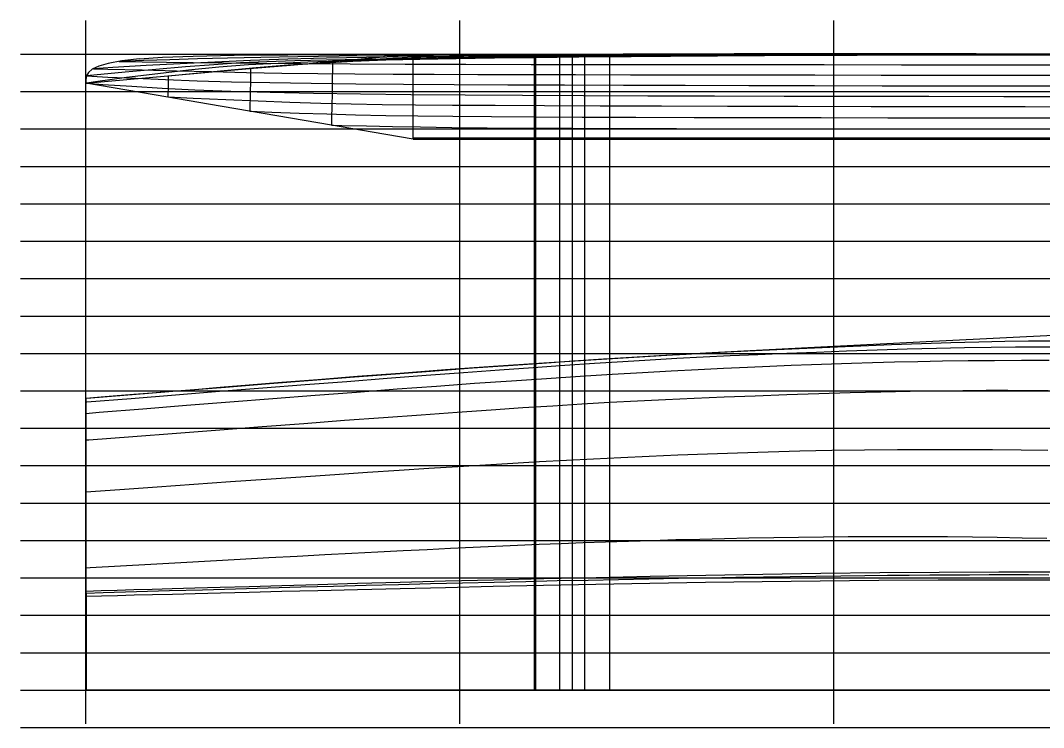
# Model space of a CAD drawing. Header units: metres. Extents: x -1.1 to 8.3, y -7.6 to 4.4.
# Drawn here: x -0.175 to 2.561, y -7.61 to -5.72 of the extents above; entities that cross this region are included whole.
import ezdxf

# ---------------------------------------------------------------- set-up
doc = ezdxf.new("R2010")
doc.units = ezdxf.units.M

msp = doc.modelspace()

# ---------------------------------------------------------------- linework, layer by layer
at = {"layer": 'buttockgrid', "color": 9}
for p, q in [((-0.175059, -5.81), (7.177433, -5.81)), ((-0.175059, -5.91), (7.177433, -5.91)), ((-0.175059, -6.01), (7.177433, -6.01)), ((-0.175059, -6.11), (7.177433, -6.11)), ((-0.175059, -6.21), (7.177433, -6.21)), ((-0.175059, -6.31), (7.177433, -6.31)), ((-0.175059, -6.41), (7.177433, -6.41)), ((-0.175059, -6.51), (7.177433, -6.51)), ((-0.175059, -6.61), (7.177433, -6.61)), ((-0.175059, -6.71), (7.177433, -6.71)), ((-0.175059, -6.81), (7.177433, -6.81)), ((-0.175059, -6.91), (7.177433, -6.91)), ((-0.175059, -7.01), (7.177433, -7.01)), ((-0.175059, -7.11), (7.177433, -7.11)), ((-0.175059, -7.21), (7.177433, -7.21)), ((-0.175059, -7.31), (7.177433, -7.31)), ((-0.175059, -7.41), (7.177433, -7.41)), ((-0.175059, -7.51), (7.177433, -7.51)), ((-0.175059, -7.61), (7.177433, -7.61))]:
    msp.add_line(p, q, dxfattribs=at)
at = {"layer": 'Center', "color": 1}
msp.add_line((-0.175059, -7.51), (7.177433, -7.51), dxfattribs=at)
at = {"layer": 'Knuckle_lines', "color": 7}
for points in [[(0, -5.8875), (0.1094, -5.8778), (0.2188, -5.8682), (0.3281, -5.8585), (0.4375, -5.8488), (0.5469, -5.8391), (0.6563, -5.8294), (0.7656, -5.8197), (0.875, -5.81)], [(0.1436, -5.8228), (0.0957, -5.8282), (0.0598, -5.8347), (0.0342, -5.8421), (0.0171, -5.8503), (0.0068, -5.8591), (0.0017, -5.8683), (0, -5.8778), (0, -5.8875)], [(0.1436, -5.8228), (0.2051, -5.8185), (0.2871, -5.8153), (0.3965, -5.8131), (0.54, -5.8116), (0.7246, -5.8106), (0.957, -5.8102), (1.2441, -5.81), (1.5928, -5.81), (2.0098, -5.81), (2.478, -5.81), (2.9805, -5.81), (3.5, -5.81), (4.0195, -5.81), (4.522, -5.81), (4.9902, -5.81), (5.4072, -5.81), (5.7559, -5.81)], [(0.875, -6.0375), (0.875, -6.0091), (0.875, -5.9806), (0.875, -5.9522), (0.875, -5.9238), (0.875, -5.8953), (0.875, -5.8669), (0.875, -5.8385), (0.875, -5.81)], [(0.875, -5.81), (1.5313, -5.81), (2.1875, -5.81), (2.8438, -5.81), (3.5, -5.81), (4.1563, -5.81), (4.8125, -5.81), (5.4688, -5.81), (6.125, -5.81)], [(1.2, -5.81), (1.225, -5.81), (1.25, -5.81), (1.275, -5.81), (1.3, -5.81), (1.325, -5.81), (1.35, -5.81), (1.375, -5.81), (1.4, -5.81)], [(1.2, -7.51), (1.2, -7.2975), (1.2, -7.085), (1.2, -6.8725), (1.2, -6.66), (1.2, -6.4475), (1.2, -6.235), (1.2, -6.0225), (1.2, -5.81)], [(1.2, -5.81), (1.2125, -5.81), (1.225, -5.81), (1.2375, -5.81), (1.25, -5.81), (1.2625, -5.81), (1.275, -5.81), (1.2875, -5.81), (1.3, -5.81)], [(1.3, -5.81), (1.3125, -5.81), (1.325, -5.81), (1.3375, -5.81), (1.35, -5.81), (1.3625, -5.81), (1.375, -5.81), (1.3875, -5.81), (1.4, -5.81)], [(1.3, -5.81), (1.3, -6.0225), (1.3, -6.235), (1.3, -6.4475), (1.3, -6.66), (1.3, -6.8725), (1.3, -7.085), (1.3, -7.2975), (1.3, -7.51)], [(1.4, -5.81), (1.4, -6.0225), (1.4, -6.235), (1.4, -6.4475), (1.4, -6.66), (1.4, -6.8725), (1.4, -7.085), (1.4, -7.2975), (1.4, -7.51)], [(0.875, -6.0375), (0.7656, -6.0187), (0.6563, -6), (0.5469, -5.9813), (0.4375, -5.9625), (0.3281, -5.9438), (0.2188, -5.925), (0.1094, -5.9063), (0, -5.8875)], [(6.125, -6.0375), (5.4688, -6.0375), (4.8125, -6.0375), (4.1563, -6.0375), (3.5, -6.0375), (2.8438, -6.0375), (2.1875, -6.0375), (1.5313, -6.0375), (0.875, -6.0375)], [(0, -6.7297), (0.0411, -6.7263), (0.0834, -6.7229), (0.1284, -6.7193), (0.1771, -6.7153), (0.231, -6.7109), (0.2914, -6.7061), (0.3594, -6.7005), (0.4364, -6.6943), (0.5237, -6.6872), (0.6206, -6.6795), (0.7263, -6.6711), (0.8403, -6.6624), (0.9618, -6.6534), (1.0901, -6.6442), (1.2245, -6.6351), (1.3644, -6.626), (1.5091, -6.6173), (1.658, -6.6087), (1.8104, -6.6004), (1.9658, -6.5923), (2.1236, -6.5843), (2.2831, -6.5763), (2.4439, -6.5685), (2.6052, -6.5607)], [(0, -7.51), (0, -7.4125), (0, -7.3149), (0, -7.2174), (0, -7.1198), (0, -7.0223), (0, -6.9247), (0, -6.8272), (0, -6.7297)], [(0, -6.7297), (0, -6.7297), (0, -6.7307), (0, -6.7337), (0, -6.7397), (0, -6.7498), (0, -6.7649), (0, -6.786), (0, -6.8142)], [(0, -6.8142), (0, -6.8505), (0, -6.8937), (0, -6.9431), (0, -6.9974), (0, -7.0558), (0, -7.1172), (0, -7.1807), (0, -7.2451)], [(0, -7.2451), (0.0411, -7.2439), (0.0834, -7.2427), (0.1284, -7.2414), (0.1771, -7.24), (0.231, -7.2385), (0.2914, -7.2368), (0.3594, -7.2348), (0.4364, -7.2326), (0.5237, -7.2301), (0.6206, -7.2274), (0.7263, -7.2245), (0.8403, -7.2214), (0.9618, -7.2182), (1.0901, -7.215), (1.2245, -7.2118), (1.3644, -7.2086), (1.5091, -7.2055), (1.6579, -7.2026), (1.8102, -7.2), (1.9654, -7.1976), (2.1227, -7.1957), (2.2816, -7.1943), (2.4415, -7.1935), (2.6017, -7.1934)], [(2.5989, -7.2159), (2.439, -7.2157), (2.2794, -7.2161), (2.1207, -7.2171), (1.9635, -7.2186), (1.8086, -7.2205), (1.6565, -7.2227), (1.5079, -7.2251), (1.3635, -7.2278), (1.2237, -7.2305), (1.0895, -7.2333), (0.9613, -7.2362), (0.84, -7.239), (0.7262, -7.2417), (0.6206, -7.2442), (0.5239, -7.2467), (0.4367, -7.2489)], [(0, -7.2451), (0.0001, -7.2469), (0.0002, -7.2488), (0.0003, -7.2506), (0.0004, -7.2525), (0.0005, -7.2543), (0.0006, -7.2562), (0.0008, -7.258), (0.0009, -7.2599)], [(0, -7.51), (0, -7.4769), (0, -7.4438), (0, -7.4107), (0, -7.3775), (0, -7.3444), (0, -7.3113), (0, -7.2782), (0, -7.2451)], [(0.4367, -7.2489), (0.3598, -7.2508), (0.2918, -7.2525), (0.2316, -7.254), (0.1778, -7.2554), (0.129, -7.2566), (0.0842, -7.2578), (0.0419, -7.2588), (0.0009, -7.2599)], [(0.0009, -7.2599), (0.0009, -7.2911), (0.0009, -7.3224), (0.0009, -7.3537), (0.0009, -7.3849), (0.0009, -7.4162), (0.0009, -7.4475), (0.0009, -7.4787), (0.0009, -7.51)], [(0, -7.51), (0, -7.51), (0, -7.51), (0, -7.51), (0, -7.51), (0, -7.51), (0, -7.51), (0, -7.51), (0, -7.51)], [(0.0009, -7.51), (0.0008, -7.51), (0.0006, -7.51), (0.0005, -7.51), (0.0004, -7.51), (0.0003, -7.51), (0.0002, -7.51), (0.0001, -7.51), (0, -7.51)], [(2.5989, -7.51), (2.439, -7.51), (2.2787, -7.51), (2.1181, -7.51), (1.9571, -7.51), (1.7958, -7.51), (1.6341, -7.51), (1.472, -7.51), (1.3096, -7.51), (1.1468, -7.51), (0.9837, -7.51), (0.8203, -7.51), (0.6567, -7.51), (0.4929, -7.51), (0.329, -7.51), (0.1649, -7.51), (0.0009, -7.51)], [(1.2, -7.51), (1.225, -7.51), (1.25, -7.51), (1.275, -7.51), (1.3, -7.51), (1.325, -7.51), (1.35, -7.51), (1.375, -7.51), (1.4, -7.51)], [(1.3, -7.51), (1.2875, -7.51), (1.275, -7.51), (1.2625, -7.51), (1.25, -7.51), (1.2375, -7.51), (1.225, -7.51), (1.2125, -7.51), (1.2, -7.51)], [(1.4, -7.51), (1.3875, -7.51), (1.375, -7.51), (1.3625, -7.51), (1.35, -7.51), (1.3375, -7.51), (1.325, -7.51), (1.3125, -7.51), (1.3, -7.51)]]:
    msp.add_lwpolyline(points, dxfattribs=at)
at = {"layer": 'stationgrid', "color": 9}
for p, q in [((0, -7.600016), (0, -5.719984)), ((1, -7.600016), (1, -5.719984)), ((2, -7.600016), (2, -5.719984))]:
    msp.add_line(p, q, dxfattribs=at)
at = {"layer": 'waterlines', "color": 135}
for points in [[(1.9834, -5.8129), (1.8055, -5.8142), (1.6298, -5.8155), (1.4584, -5.8168), (1.2936, -5.8181), (1.1374, -5.8195), (0.9921, -5.821), (0.8599, -5.8225), (0.743, -5.8241), (0.6432, -5.8258), (0.5586, -5.8277), (0.484, -5.8302), (0.4137, -5.8336), (0.3424, -5.8382), (0.2666, -5.844), (0.1869, -5.8509), (0.1047, -5.8585), (0.0209, -5.8664), (0.0017, -5.8683), (0.0585, -5.8711), (0.1336, -5.8746), (0.2125, -5.8779), (0.2971, -5.881), (0.3897, -5.8836), (0.4914, -5.8858), (0.6021, -5.8875), (0.7214, -5.889), (0.8492, -5.8901), (0.985, -5.891), (1.1285, -5.8917), (1.2796, -5.8923), (1.4377, -5.8928), (1.6023, -5.8933), (1.7728, -5.8937), (1.9486, -5.894), (2.1292, -5.8943), (2.314, -5.8945), (2.5023, -5.8946), (2.6937, -5.8947)], [(2.6583, -5.8116), (2.4417, -5.812), (2.231, -5.8124), (2.0278, -5.8131), (1.8337, -5.8138), (1.6503, -5.8148), (1.4794, -5.8158), (1.3224, -5.8171), (1.181, -5.8186), (1.0563, -5.8203), (0.9463, -5.8222), (0.8481, -5.8242), (0.7586, -5.8265), (0.6747, -5.8289), (0.5937, -5.8315), (0.5142, -5.8347), (0.4351, -5.839), (0.3555, -5.8448), (0.2745, -5.8527), (0.1922, -5.8622), (0.1089, -5.8728), (0.0252, -5.8842), (0.0019, -5.8874), (0.0019, -5.8879), (0.045, -5.8908), (0.1225, -5.8958), (0.2038, -5.9006), (0.2912, -5.905), (0.3872, -5.9087), (0.4931, -5.9117), (0.6088, -5.9142), (0.7343, -5.9161), (0.8693, -5.9176), (1.0138, -5.9188), (1.1678, -5.9197), (1.3309, -5.9205), (1.5023, -5.9211), (1.6813, -5.9216), (1.8669, -5.922), (2.0582, -5.9224), (2.2545, -5.9226), (2.4547, -5.9228), (2.658, -5.923)], [(2.0026, -5.8121), (1.8881, -5.8125), (1.7735, -5.8129), (1.6589, -5.8134), (1.5444, -5.8138), (1.4297, -5.8142), (1.3151, -5.8147), (1.2004, -5.8151), (1.0859, -5.8157), (0.9723, -5.8164), (0.8602, -5.8174), (0.7503, -5.8189), (0.6433, -5.8209), (0.5398, -5.8235), (0.4405, -5.8269), (0.3448, -5.831), (0.252, -5.8356), (0.1613, -5.8406), (0.0719, -5.8458), (0.0201, -5.8489), (0.0585, -5.8499), (0.1504, -5.8523), (0.2426, -5.8547), (0.3354, -5.8568), (0.429, -5.8588), (0.5237, -5.8604), (0.6198, -5.8617), (0.7187, -5.8627), (0.822, -5.8634), (0.9312, -5.8639), (1.0478, -5.8642), (1.1735, -5.8645), (1.3097, -5.8647), (1.4565, -5.865), (1.6127, -5.8652), (1.7773, -5.8654), (1.9489, -5.8657), (2.1265, -5.8659), (2.3088, -5.866), (2.4947, -5.8662), (2.683, -5.8663)], [(2.0094, -5.8112), (1.8458, -5.8113), (1.6834, -5.8115), (1.5232, -5.8117), (1.3666, -5.812), (1.2147, -5.8124), (1.0687, -5.8129), (0.9297, -5.8137), (0.7989, -5.8146), (0.6775, -5.8157), (0.5667, -5.817), (0.4674, -5.8187), (0.3787, -5.8205), (0.2985, -5.8226), (0.2247, -5.8248), (0.1551, -5.8271), (0.0888, -5.8294), (0.0899, -5.8295), (0.1508, -5.8306), (0.2152, -5.8316), (0.2865, -5.8326), (0.3681, -5.8336), (0.4634, -5.8345), (0.5758, -5.8353), (0.7066, -5.8359), (0.8541, -5.8365), (1.0161, -5.8369), (1.1907, -5.8373), (1.3758, -5.8376), (1.5695, -5.8378), (1.7697, -5.838), (1.9744, -5.8381), (2.1815, -5.8382), (2.389, -5.8382), (2.5949, -5.8383)], [(0.2207, -5.8969), (0.221, -5.8739), (0.2211, -5.8679), (0.2846, -5.8616), (0.37, -5.8533), (0.4555, -5.8455), (0.5412, -5.8386), (0.6271, -5.8329), (0.7135, -5.8285), (0.8018, -5.8253), (0.8934, -5.823), (0.9897, -5.8212), (1.0923, -5.8199), (1.2022, -5.8186), (1.3183, -5.8175), (1.4391, -5.8164), (1.5631, -5.8154), (1.6888, -5.8145), (1.8146, -5.8137), (1.9392, -5.8131), (2.0627, -5.8126), (2.1874, -5.8121), (2.3157, -5.8118), (2.4498, -5.8116), (2.5923, -5.8114)], [(2.6636, -5.8111), (2.4882, -5.8113), (2.3091, -5.8115), (2.1292, -5.8119), (1.9512, -5.8123), (1.778, -5.8129), (1.6124, -5.8136), (1.4571, -5.8144), (1.315, -5.8154), (1.1879, -5.8166), (1.0743, -5.818), (0.9722, -5.8199), (0.8795, -5.8224), (0.7941, -5.8254), (0.7141, -5.8293), (0.6378, -5.8338), (0.5641, -5.839), (0.4922, -5.8444), (0.4404, -5.8485), (0.4403, -5.8548), (0.4399, -5.8776)], [(2.6971, -5.8101), (2.5413, -5.8097), (2.3808, -5.8094), (2.2176, -5.8092), (2.0539, -5.8091), (1.8919, -5.8091), (1.7337, -5.8093), (1.5813, -5.8098), (1.437, -5.8105), (1.3028, -5.8115), (1.181, -5.8129), (1.0733, -5.8147), (0.9791, -5.8169), (0.8959, -5.8193), (0.8212, -5.822), (0.7526, -5.8249), (0.6875, -5.8278), (0.6596, -5.8291), (0.6593, -5.8479), (0.6587, -5.8812), (0.6582, -5.9145)], [(1.2031, -7.51), (1.2031, -7.4715), (1.2031, -7.4331), (1.2031, -7.3946), (1.2031, -7.3561), (1.2031, -7.3176), (1.2031, -7.2792), (1.2031, -7.2407), (1.2031, -7.2022), (1.2031, -7.1637), (1.2031, -7.1253), (1.2031, -7.0868), (1.2031, -7.0483), (1.2031, -7.0098), (1.2031, -6.9714), (1.2031, -6.9329), (1.2031, -6.8944), (1.2031, -6.8559), (1.2031, -6.8175), (1.2031, -6.779), (1.2031, -6.7405), (1.2031, -6.702), (1.2031, -6.6636), (1.2031, -6.6251), (1.2031, -6.5866), (1.2031, -6.5482), (1.2031, -6.5097), (1.2031, -6.4712), (1.2031, -6.4327), (1.2031, -6.3943), (1.2031, -6.3558), (1.2031, -6.3173), (1.2031, -6.2788), (1.2031, -6.2404), (1.2031, -6.2019), (1.2031, -6.1634), (1.2031, -6.1249), (1.2031, -6.0865), (1.2031, -6.048), (1.2031, -6.0095), (1.2031, -5.971), (1.2031, -5.9326), (1.2031, -5.8941), (1.2031, -5.8556), (1.2031, -5.8171), (1.2031, -5.81), (1.2182, -5.81), (1.2367, -5.81), (1.2552, -5.81), (1.2737, -5.81), (1.2922, -5.81), (1.3107, -5.81), (1.3292, -5.81), (1.3477, -5.81), (1.3662, -5.81), (1.3847, -5.81), (1.3998, -5.81), (1.3998, -5.8171), (1.3998, -5.8556), (1.3998, -5.8941), (1.3998, -5.9326), (1.3998, -5.971), (1.3998, -6.0095), (1.3998, -6.048), (1.3998, -6.0865), (1.3998, -6.1249), (1.3998, -6.1634), (1.3998, -6.2019), (1.3998, -6.2404), (1.3998, -6.2788), (1.3998, -6.3173), (1.3998, -6.3558), (1.3998, -6.3943), (1.3998, -6.4327), (1.3998, -6.4712), (1.3998, -6.5097), (1.3998, -6.5482), (1.3998, -6.5866), (1.3998, -6.6251), (1.3998, -6.6636), (1.3998, -6.702), (1.3998, -6.7405), (1.3998, -6.779), (1.3998, -6.8175), (1.3998, -6.8559), (1.3998, -6.8944), (1.3998, -6.9329), (1.3998, -6.9714), (1.3998, -7.0098), (1.3998, -7.0483), (1.3998, -7.0868), (1.3998, -7.1253), (1.3998, -7.1637), (1.3998, -7.2022), (1.3998, -7.2407), (1.3998, -7.2792), (1.3998, -7.3176), (1.3998, -7.3561), (1.3998, -7.3946), (1.3998, -7.4331), (1.3998, -7.4715), (1.3998, -7.51)], [(1.2677, -7.51), (1.2677, -7.4722), (1.2677, -7.4343), (1.2677, -7.3965), (1.2677, -7.3586), (1.2677, -7.3207), (1.2677, -7.2827), (1.2677, -7.2446), (1.2677, -7.2065), (1.2677, -7.1683), (1.2677, -7.1299), (1.2677, -7.0915), (1.2677, -7.0529), (1.2677, -7.0142), (1.2677, -6.9754), (1.2677, -6.9364), (1.2677, -6.8972), (1.2677, -6.8578), (1.2677, -6.8183), (1.2677, -6.7787), (1.2677, -6.739), (1.2677, -6.6993), (1.2677, -6.6597), (1.2677, -6.6202), (1.2677, -6.5809), (1.2677, -6.5418), (1.2677, -6.503), (1.2677, -6.4645), (1.2677, -6.4264), (1.2677, -6.3888), (1.2677, -6.3517), (1.2677, -6.3151), (1.2677, -6.2792), (1.2677, -6.2439), (1.2677, -6.2094), (1.2677, -6.1756), (1.2677, -6.1424), (1.2677, -6.1099), (1.2677, -6.0779), (1.2677, -6.0463), (1.2677, -6.0152), (1.2677, -5.9845), (1.2677, -5.9541), (1.2677, -5.924), (1.2677, -5.8941), (1.2677, -5.8643), (1.2677, -5.8347), (1.2677, -5.81), (1.2697, -5.81), (1.282, -5.81), (1.2943, -5.81), (1.3066, -5.81), (1.3189, -5.81), (1.3312, -5.81), (1.3333, -5.81), (1.3333, -5.8347), (1.3333, -5.8643), (1.3333, -5.8941), (1.3333, -5.924), (1.3333, -5.9541), (1.3333, -5.9845), (1.3333, -6.0152), (1.3333, -6.0463), (1.3333, -6.0779), (1.3333, -6.1099), (1.3333, -6.1424), (1.3333, -6.1756), (1.3333, -6.2094), (1.3333, -6.2439), (1.3333, -6.2792), (1.3333, -6.3151), (1.3333, -6.3517), (1.3333, -6.3888), (1.3333, -6.4264), (1.3333, -6.4645), (1.3333, -6.503), (1.3333, -6.5418), (1.3333, -6.5809), (1.3333, -6.6202), (1.3333, -6.6597), (1.3333, -6.6993), (1.3333, -6.739), (1.3333, -6.7787), (1.3333, -6.8183), (1.3333, -6.8579), (1.3333, -6.8972), (1.3333, -6.9364), (1.3333, -6.9754), (1.3333, -7.0142), (1.3333, -7.0529), (1.3333, -7.0915), (1.3333, -7.1299), (1.3333, -7.1683), (1.3333, -7.2065), (1.3333, -7.2446), (1.3333, -7.2827), (1.3333, -7.3207), (1.3333, -7.3586), (1.3333, -7.3965), (1.3333, -7.4343), (1.3333, -7.4722), (1.3333, -7.51)], [(2.6126, -5.8117), (2.4774, -5.8119), (2.3485, -5.8122), (2.2242, -5.8124), (2.1031, -5.8127), (1.9834, -5.8129)], [(2.7406, -5.8112), (2.5558, -5.8114), (2.3713, -5.8117), (2.1869, -5.8119), (2.0026, -5.8121)], [(2.6729, -5.8107), (2.5068, -5.8108), (2.3409, -5.8109), (2.1752, -5.811), (2.0094, -5.8112)], [(0.4399, -5.8776), (0.4392, -5.9167), (0.4385, -5.9558), (0.4384, -5.9627), (0.4976, -5.9648), (0.5701, -5.9674), (0.6443, -5.9697), (0.7213, -5.9718), (0.8019, -5.9736), (0.888, -5.975), (0.9815, -5.9761), (1.0845, -5.977), (1.1991, -5.9776), (1.3274, -5.9782), (1.4705, -5.9786), (1.6266, -5.979), (1.7929, -5.9793), (1.9665, -5.9796), (2.1446, -5.9798), (2.3245, -5.9799), (2.5032, -5.98), (2.6781, -5.9801)], [(2.7224, -5.9515), (2.5114, -5.9512), (2.3033, -5.9509), (2.1, -5.9506), (1.9036, -5.9502), (1.716, -5.9497), (1.5393, -5.9493), (1.3755, -5.9488), (1.2265, -5.9482), (1.0945, -5.9476), (0.9804, -5.947), (0.881, -5.9462), (0.792, -5.9451), (0.7091, -5.9436), (0.6282, -5.9416), (0.5455, -5.939), (0.4606, -5.9357), (0.3742, -5.9321), (0.2867, -5.9283), (0.2202, -5.9253), (0.2203, -5.9197), (0.2207, -5.8969)], [(0.6582, -5.9145), (0.6576, -5.9479), (0.657, -5.9812), (0.6567, -6.0001), (0.6848, -6.0007), (0.7505, -6.002), (0.8197, -6.0034), (0.8948, -6.0046), (0.9783, -6.0058), (1.0726, -6.0068), (1.1801, -6.0076), (1.3016, -6.0083), (1.4354, -6.0088), (1.5793, -6.0091), (1.7313, -6.0094), (1.8891, -6.0095), (2.0507, -6.0095), (2.214, -6.0094), (2.3769, -6.0093), (2.5372, -6.0092), (2.6929, -6.009)], [(1.5313, -6.0345), (1.4243, -6.0345), (1.3173, -6.0345), (1.2104, -6.0345), (1.1034, -6.0345), (0.9965, -6.0345), (0.8895, -6.0345), (0.875, -6.0345), (0.8749, -6.0375), (0.9231, -6.0375), (1.03, -6.0375), (1.137, -6.0375), (1.2439, -6.0375), (1.3509, -6.0375), (1.4579, -6.0375), (1.5648, -6.0375), (1.6718, -6.0375), (1.7787, -6.0375), (1.8857, -6.0375), (1.9927, -6.0375), (2.0996, -6.0375), (2.2066, -6.0375), (2.3135, -6.0375), (2.4205, -6.0375), (2.5274, -6.0375), (2.6344, -6.0375)], [(2.6008, -6.0345), (2.4939, -6.0345), (2.3869, -6.0345), (2.2799, -6.0345), (2.173, -6.0345), (2.066, -6.0345), (1.9591, -6.0345), (1.8521, -6.0345), (1.7452, -6.0345), (1.6382, -6.0345), (1.5313, -6.0345)], [(2.5802, -6.5771), (2.5211, -6.5773), (2.4572, -6.5781), (2.3877, -6.5795), (2.3133, -6.5815), (2.235, -6.584), (2.1542, -6.587), (2.0719, -6.5903), (1.9893, -6.5938), (1.9077, -6.5975), (1.8282, -6.6012), (1.7518, -6.6049), (1.678, -6.6086), (1.6055, -6.6125), (1.5332, -6.6165), (1.4597, -6.6208), (1.3838, -6.6255), (1.3043, -6.6307), (1.2198, -6.6365), (1.1295, -6.6429), (1.0337, -6.6498), (0.9329, -6.6574), (0.8277, -6.6653), (0.7186, -6.6737), (0.6062, -6.6825), (0.491, -6.6916), (0.3735, -6.7009), (0.2543, -6.7104), (0.134, -6.72), (0.0131, -6.7297), (0, -6.7307), (0, -6.8089), (0, -6.8965), (0, -6.9841), (0, -7.0718), (0, -7.1594), (0, -7.2471), (0, -7.3347), (0, -7.4224), (0, -7.51)], [(2.6032, -6.5931), (2.5468, -6.5929), (2.4862, -6.5932), (2.4205, -6.5939), (2.3495, -6.5951), (2.2743, -6.5968), (2.1959, -6.5989), (2.1156, -6.6014), (2.0344, -6.6041), (1.9535, -6.6071), (1.874, -6.6102), (1.797, -6.6135), (1.723, -6.6168), (1.6511, -6.6203), (1.58, -6.624), (1.5086, -6.628), (1.4357, -6.6323), (1.36, -6.6371), (1.2805, -6.6424), (1.1958, -6.6483), (1.1056, -6.6547), (1.0101, -6.6617), (0.9099, -6.6692), (0.8055, -6.6772), (0.6975, -6.6855), (0.5864, -6.6942), (0.4727, -6.7031), (0.3569, -6.7122), (0.2395, -6.7215), (0.121, -6.731), (0.0021, -6.7404), (0, -6.7406), (0, -6.8248), (0, -6.9104), (0, -6.9961), (0, -7.0817), (0, -7.1674), (0, -7.253), (0, -7.3387), (0, -7.4243), (0, -7.51)], [(2.5762, -6.6293), (2.5023, -6.6292), (2.4298, -6.6295), (2.3591, -6.6302), (2.2908, -6.6311), (2.2251, -6.6322), (2.1625, -6.6336), (2.1034, -6.6351), (2.0475, -6.6367), (1.9935, -6.6384), (1.9401, -6.6403), (1.8858, -6.6424), (1.8294, -6.6448), (1.7694, -6.6475), (1.7053, -6.6505), (1.6371, -6.6539), (1.5647, -6.6576), (1.488, -6.6619), (1.407, -6.6665), (1.3217, -6.6717), (1.2319, -6.6775), (1.1377, -6.6838), (1.0394, -6.6907), (0.9373, -6.6981), (0.832, -6.7059), (0.7237, -6.7141), (0.6129, -6.7226), (0.4999, -6.7314), (0.3853, -6.7404), (0.2693, -6.7496), (0.1525, -6.7589), (0.0351, -6.7683), (0, -6.7711), (0, -6.8307), (0, -6.9156), (0, -7.0005), (0, -7.0855), (0, -7.1704), (0, -7.2553), (0, -7.3402), (0, -7.4251), (0, -7.51)], [(2.5731, -6.7102), (2.5203, -6.7097), (2.4654, -6.7094), (2.4073, -6.7094), (2.345, -6.7097), (2.2774, -6.7105), (2.204, -6.7117), (2.1256, -6.7134), (2.0437, -6.7156), (1.9596, -6.718), (1.8745, -6.7208), (1.7898, -6.7238), (1.7068, -6.7271), (1.6268, -6.7304), (1.55, -6.7339), (1.4751, -6.7376), (1.4008, -6.7416), (1.3259, -6.7459), (1.2489, -6.7506), (1.1685, -6.7558), (1.0834, -6.7616), (0.9927, -6.7679), (0.8967, -6.7747), (0.796, -6.782), (0.6912, -6.7897), (0.5828, -6.7978), (0.4715, -6.8062), (0.3578, -6.8149), (0.2423, -6.8237), (0.1256, -6.8326), (0.0082, -6.8416), (0, -6.8422), (0, -6.9205), (0, -7.0048), (0, -7.089), (0, -7.1732), (0, -7.2574), (0, -7.3416), (0, -7.4258), (0, -7.51)], [(2.5727, -6.8691), (2.5013, -6.8682), (2.4241, -6.8676), (2.3425, -6.8673), (2.2575, -6.8673), (2.1704, -6.8677), (2.0825, -6.8685), (1.9949, -6.8698), (1.9088, -6.8715), (1.8246, -6.8736), (1.7423, -6.8762), (1.6619, -6.879), (1.5832, -6.8822), (1.5062, -6.8855), (1.4309, -6.8891), (1.3571, -6.8927), (1.2848, -6.8964), (1.2131, -6.9002), (1.1413, -6.9042), (1.0687, -6.9084), (0.9943, -6.9129), (0.9174, -6.9176), (0.8373, -6.9228), (0.7533, -6.9283), (0.6658, -6.9342), (0.5751, -6.9404), (0.4818, -6.9469), (0.3863, -6.9536), (0.289, -6.9605), (0.1904, -6.9675), (0.0909, -6.9746), (0, -6.9811), (0, -6.9878), (0, -7.0624), (0, -7.137), (0, -7.2116), (0, -7.2862), (0, -7.3608), (0, -7.4354), (0, -7.51)], [(2.57, -7.1051), (2.5036, -7.1035), (2.4373, -7.1022), (2.3709, -7.1012), (2.3045, -7.1005), (2.2382, -7.1001), (2.1718, -7.0999), (2.1053, -7.1), (2.0389, -7.1004), (1.9724, -7.101), (1.9058, -7.1018), (1.8394, -7.1028), (1.7732, -7.104), (1.7074, -7.1055), (1.6422, -7.107), (1.5776, -7.1087), (1.5139, -7.1106), (1.4513, -7.1125), (1.3898, -7.1145), (1.3296, -7.1166), (1.2705, -7.1188), (1.2121, -7.1211), (1.1538, -7.1235), (1.0952, -7.1261), (1.0358, -7.1287), (0.9751, -7.1316), (0.9128, -7.1346), (0.8482, -7.1378), (0.781, -7.1412), (0.7112, -7.1448), (0.6392, -7.1486), (0.5652, -7.1526), (0.4894, -7.1567), (0.4121, -7.1609), (0.3335, -7.1652), (0.2538, -7.1696), (0.1734, -7.1741), (0.0925, -7.1786), (0.0113, -7.1831), (0, -7.1837), (0, -7.2247), (0, -7.2722), (0, -7.3198), (0, -7.3673), (0, -7.4149), (0, -7.4624), (0, -7.51)], [(2.5753, -7.2023), (2.5208, -7.2022), (2.4677, -7.2021), (2.4153, -7.2021), (2.3631, -7.2023), (2.3105, -7.2025), (2.2567, -7.2029), (2.2012, -7.2033), (2.1434, -7.2038), (2.0827, -7.2045), (2.019, -7.2052), (1.9524, -7.2061), (1.8832, -7.2071), (1.8117, -7.2081), (1.7379, -7.2093), (1.662, -7.2105), (1.5844, -7.2119), (1.5052, -7.2133), (1.4246, -7.2149), (1.3428, -7.2166), (1.26, -7.2183), (1.1764, -7.2201), (1.0921, -7.2221), (1.0072, -7.2241), (0.9217, -7.2262), (0.8357, -7.2284), (0.7493, -7.2306), (0.6624, -7.2329), (0.5751, -7.2352), (0.4876, -7.2376), (0.3997, -7.2401), (0.3116, -7.2425), (0.2234, -7.245), (0.135, -7.2475), (0.0465, -7.25), (0.0004, -7.2513), (0.0004, -7.2704), (0.0004, -7.3103), (0.0004, -7.3503), (0.0004, -7.3902), (0.0004, -7.4301), (0.0004, -7.4701), (0.0004, -7.51)]]:
    msp.add_lwpolyline(points, dxfattribs=at)

doc.saveas('drawing.dxf')
